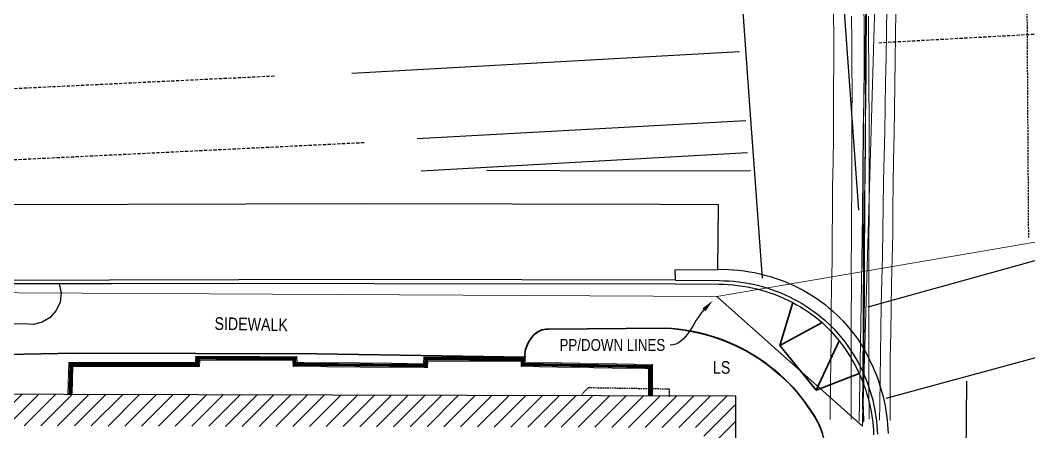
# Model space of a CAD drawing. Header units: feet. Extents: x 0 to 6439502, y 0 to 1884431.
# Drawn here: x 6438916.2 to 6439075.1, y 1883839.2 to 1883904.1 of the extents above; entities that cross this region are included whole.
import ezdxf
from ezdxf import colors
from ezdxf.entities.mleader import LeaderData, LeaderLine
from ezdxf.lldxf.tags import DXFTag
from ezdxf.math import Vec2, Vec3

# ---------------------------------------------------------------- set-up
doc = ezdxf.new("R2010")
doc.units = ezdxf.units.FT
doc.header["$MEASUREMENT"] = 0
for name, pattern in [('DASHED', [0.75, 0.5, -0.25]), ('DASHED2', [0.375, 0.25, -0.125]), ('HIDDEN2', [0.1875, 0.125, -0.0625])]:
    doc.linetypes.add(name, pattern=pattern)
for name, color, linetype, lineweight in [('V-DETL-PATT-BLDG-', 253, 'Continuous', 13), ('VF-BLDG-LINE-', 253, 'Continuous', 25), ('VF-BLDG-OVHD-LINE-', 253, 'DASHED2', 25), ('VF-COMM-OVHD-LINE-3D', 253, 'OVERHEADCOMM', 15), ('VF-ELEC-OVHD-LINE-', 253, 'OVERHEADELECTRIC', 15), ('VF-ELEC-OVHD-LINE-3D', 253, 'OVERHEADELECTRIC', 15), ('VF-ROAD-DRIV-LINE-', 253, 'Continuous', 35), ('VF-ROAD-STRP-WHIT-DASH-LINE-', 253, 'DASHED', 25), ('VF-ROAD-STRP-WHIT-LINE-', 253, 'Continuous', 25), ('VF-ROAD-STRP-YELO-DASH-LINE-', 253, 'DASHED', 25), ('VF-TOPO-CONC-EDGE-LINE-', 253, 'Continuous', 25), ('VF-TOPO-CONC-GTFL-LINE-', 253, 'Continuous', 25), ('VF-TOPO-CONC-LIPG-LINE-', 253, 'Continuous', 25), ('VF-TOPO-CONC-SWLK-LINE-', 253, 'Continuous', 25), ('VF-TOPO-CONC-TBCB-LINE-', 253, 'Continuous', 25), ('VF-TOPO-CONC-TBWK-LINE-', 253, 'Continuous', 35), ('VF-TOPO-CONC-WALL-LINE-', 253, 'Continuous', 9), ('VF-TOPO-TEXT-', 253, 'Continuous', 25)]:
    doc.layers.add(name, color=color, linetype=linetype, lineweight=lineweight)
doc.layers.add('VF-TINN-DSRF-BNDY-', color=253, linetype='Continuous', lineweight=25, plot=False)
doc.styles.add('NCS1-Anno', font='arial.ttf', dxfattribs={"width": 0.8, "height": 0.1})
doc.styles.get("Standard").update_dxf_attribs({"font": 'arial.ttf'})
tags = doc.linetypes.add('OVERHEADCOMM', pattern='A,1,-0.03,["OC",Standard,S=0.08,R=0,X=0,Y=-0.04],-0.16,1', length=2.19).pattern_tags.tags
tags[6] = DXFTag(74, 10)
tags = doc.linetypes.add('OVERHEADELECTRIC', pattern='A,1,-0.03,["OE",Standard,S=0.08,R=0,X=0,Y=-0.04],-0.16,1', length=2.19).pattern_tags.tags
tags[6] = DXFTag(74, 10)

msp = doc.modelspace()

# ---------------------------------------------------------------- hatches: boundary and pattern name
at = {"layer": 'V-DETL-PATT-BLDG-'}
h = msp.add_hatch(dxfattribs=at)
h.set_pattern_fill('ANSI31', color=256, scale=15)
h.set_pattern_definition([(45, (0, 0), (-1.3258252147, 1.3258252147), [])])
h.paths.add_polyline_path([(6438985.95, 1883688.81), (6439021.34, 1883690.55), (6439021.48, 1883702.71), (6439028.6, 1883702.98), (6439028.92, 1883844.85), (6438775.05, 1883845.51), (6438774.98, 1883787.49), (6438779.98, 1883787.48), (6438780.05, 1883840.5), (6439023.91, 1883839.86), (6439023.61, 1883707.8), (6439016.54, 1883707.53), (6439016.4, 1883695.31), (6438985.7, 1883693.8)])

# ---------------------------------------------------------------- linework, layer by layer
at = {"layer": 'VF-BLDG-LINE-'}
msp.add_lwpolyline([(6438774.98, 1883787.49), (6438775.05, 1883845.51), (6439028.92, 1883844.85), (6439028.6, 1883702.98), (6439028.51, 1883702.67), (6439021.48, 1883702.71), (6439021.34, 1883690.55), (6438985.95, 1883688.81)], dxfattribs=at)
at = {"layer": 'VF-BLDG-OVHD-LINE-'}
msp.add_lwpolyline([(6439004.68, 1883845.07), (6439005.72, 1883846.17), (6439018.46, 1883845.97), (6439018.46, 1883844.69)], dxfattribs=at)
at = {"layer": 'VF-COMM-OVHD-LINE-3D'}
for points in [[(6439048.38, 1883840.83, 683.41), (6439048.76, 1883862.53, 682.74), (6439048.92, 1883873.55, 682.45), (6439049.04, 1883886.85, 682.07), (6439049.32, 1883900.13, 681.98), (6439049.6, 1883915.76, 681.91), (6439049.86, 1883931.55, 681.93), (6439050.08, 1883945.29, 682.03), (6439050.22, 1883957.38, 682.17), (6439050.34, 1883961.45, 682.22), (6439050.53, 1883971.92, 682.4), (6439050.78, 1883983.26, 682.39), (6439051.28, 1884005.81, 682.63), (6439051.67, 1884023.7, 682.96), (6439051.83, 1884046.57, 683.24), (6439050.95, 1884059.89, 684.11)], [(6439048.92, 1883840.57, 686.63), (6439048.92, 1883841.16, 686.62), (6439049.01, 1883845.06, 686.46), (6439049.07, 1883848.96, 686.29), (6439049.15, 1883852.87, 686.13), (6439049.19, 1883856.77, 685.98), (6439049.22, 1883860.68, 685.86), (6439049.24, 1883864.58, 685.74), (6439049.25, 1883868.49, 685.62), (6439049.27, 1883872.39, 685.51), (6439049.3, 1883876.3, 685.4), (6439049.35, 1883880.21, 685.31), (6439049.37, 1883884.11, 685.21), (6439049.41, 1883888.02, 685.13), (6439049.45, 1883891.92, 685.05), (6439049.48, 1883895.83, 684.97), (6439049.51, 1883899.74, 684.91), (6439049.55, 1883903.65, 684.84), (6439049.61, 1883907.55, 684.78)], [(6439048.98, 1883840.58, 685.74), (6439048.98, 1883841.46, 685.7), (6439048.94, 1883844.11, 685.65), (6439048.98, 1883846.76, 685.57), (6439049, 1883849.41, 685.47), (6439049.02, 1883852.06, 685.38), (6439049.06, 1883854.71, 685.3), (6439049.08, 1883857.36, 685.22), (6439049.11, 1883860.01, 685.14), (6439049.13, 1883862.66, 685.07), (6439049.15, 1883865.31, 685), (6439049.19, 1883867.96, 684.93), (6439049.19, 1883870.61, 684.86), (6439049.21, 1883873.26, 684.8), (6439049.25, 1883875.9, 684.73), (6439049.26, 1883878.56, 684.67), (6439049.29, 1883881.21, 684.61), (6439049.32, 1883883.86, 684.56), (6439049.33, 1883886.51, 684.52), (6439049.37, 1883889.16, 684.47), (6439049.39, 1883891.81, 684.42), (6439049.4, 1883894.46, 684.37), (6439049.41, 1883897.11, 684.31), (6439049.45, 1883899.76, 684.3), (6439049.46, 1883902.41, 684.26), (6439049.52, 1883905.06, 684.24)], [(6439049.12, 1883840.8, 684.91), (6439049.09, 1883842.57, 684.79), (6439048.97, 1883845.21, 684.64), (6439048.97, 1883847.86, 684.44), (6439048.99, 1883850.5, 684.24), (6439049.02, 1883853.14, 684.04), (6439049.03, 1883855.79, 683.85), (6439049.02, 1883858.43, 683.68), (6439049.01, 1883861.08, 683.51), (6439049.07, 1883863.72, 683.34), (6439049.04, 1883866.37, 683.19), (6439049.03, 1883869.02, 683.05), (6439049, 1883871.66, 682.85), (6439049.01, 1883874.31, 682.75), (6439049.03, 1883876.96, 682.6), (6439049.04, 1883879.61, 682.51), (6439049.04, 1883882.25, 682.4), (6439049.06, 1883884.9, 682.28), (6439049.09, 1883887.55, 682.19), (6439049.12, 1883890.2, 682.12), (6439049.14, 1883892.85, 682.05), (6439049.17, 1883895.5, 681.98), (6439049.16, 1883898.15, 681.85), (6439049.18, 1883900.8, 681.78), (6439049.19, 1883903.45, 681.7), (6439049.15, 1883906.1, 681.59)]]:
    msp.add_polyline3d(points, dxfattribs=at)
at = {"layer": 'VF-ELEC-OVHD-LINE-', "ltscale": 0.6, "flags": 128}
for points in [[(6439048.9, 1883840.06), (6439052.43, 1883960.44), (6439050.51, 1884060.25)], [(6439025.96, 1883860.5), (6439137.36, 1883879.56)], [(6438875.95, 1883861.3), (6439025.96, 1883860.5), (6439048.9, 1883840.06)]]:
    msp.add_lwpolyline(points, dxfattribs=at)
at = {"layer": 'VF-ELEC-OVHD-LINE-3D'}
for points in [[(6439043.83, 1883841.15, 709.32), (6439043.83, 1883842.63, 709.3), (6439043.89, 1883846.53, 709.21), (6439043.93, 1883850.44, 709.12), (6439043.97, 1883854.35, 709.02), (6439043.99, 1883858.25, 708.93), (6439044.04, 1883862.16, 708.83), (6439044.12, 1883866.06, 708.71), (6439044.12, 1883869.97, 708.64), (6439044.17, 1883873.88, 708.56), (6439044.21, 1883877.78, 708.48), (6439044.29, 1883881.69, 708.39), (6439044.33, 1883885.59, 708.3), (6439044.33, 1883889.5, 708.24), (6439044.36, 1883893.41, 708.18), (6439044.4, 1883897.32, 708.14), (6439044.4, 1883901.22, 708.1), (6439044.37, 1883905.13, 708.07)], [(6439051.6, 1883841.04, 709.28), (6439051.63, 1883843.57, 709.15), (6439051.69, 1883847.47, 708.92), (6439051.74, 1883851.37, 708.71), (6439051.8, 1883855.28, 708.52), (6439051.88, 1883859.18, 708.36), (6439051.98, 1883863.08, 708.21), (6439052.05, 1883866.99, 708.04), (6439052.12, 1883870.89, 707.88), (6439052.17, 1883874.8, 707.77), (6439052.23, 1883878.7, 707.64), (6439052.33, 1883882.61, 707.56), (6439052.41, 1883886.51, 707.43), (6439052.48, 1883890.42, 707.32), (6439052.55, 1883894.32, 707.24), (6439052.62, 1883898.23, 707.21), (6439052.7, 1883902.14, 707.15), (6439052.75, 1883906.04, 707.06)], [(6439053.25, 1883840.99, 709.27), (6439053.29, 1883843.09, 709.16), (6439053.27, 1883846.99, 708.93), (6439053.28, 1883850.9, 708.75), (6439053.4, 1883854.8, 708.59), (6439053.43, 1883858.7, 708.39), (6439053.5, 1883862.61, 708.26), (6439053.57, 1883866.51, 708.08), (6439053.67, 1883870.41, 707.87), (6439053.7, 1883874.32, 707.83), (6439053.75, 1883878.22, 707.74), (6439053.82, 1883882.13, 707.63), (6439053.88, 1883886.03, 707.5), (6439053.94, 1883889.94, 707.38), (6439054, 1883893.84, 707.27), (6439054.05, 1883897.75, 707.3), (6439054.11, 1883901.66, 707.27), (6439054.17, 1883905.56, 707.21)], [(6439047.15, 1883841.14, 709.35), (6439047.15, 1883842.18, 709.31), (6439047.12, 1883846.08, 709.19), (6439047.14, 1883849.99, 709.1), (6439047.12, 1883853.89, 709), (6439047.13, 1883857.8, 708.9), (6439047.17, 1883861.71, 708.76), (6439047.15, 1883865.61, 708.7), (6439047.16, 1883869.52, 708.63), (6439047.19, 1883873.43, 708.54), (6439047.22, 1883877.33, 708.46), (6439047.23, 1883881.24, 708.38), (6439047.24, 1883885.15, 708.32), (6439047.26, 1883889.05, 708.25), (6439047.27, 1883892.96, 708.19), (6439047.25, 1883896.87, 708.15), (6439047.24, 1883900.77, 708.12), (6439047.21, 1883904.68, 708.1)], [(6439049.96, 1883841.18, 709.3), (6439049.95, 1883842.21, 709.27), (6439049.9, 1883846.11, 709.13), (6439049.89, 1883850.02, 708.99), (6439049.9, 1883853.92, 708.84), (6439049.93, 1883857.83, 708.66), (6439049.92, 1883861.73, 708.49), (6439049.9, 1883865.64, 708.43), (6439049.94, 1883869.54, 708.32), (6439049.97, 1883873.45, 708.21), (6439049.99, 1883877.36, 708.12), (6439049.97, 1883881.26, 708.04), (6439049.96, 1883885.17, 707.95), (6439049.95, 1883889.07, 707.88), (6439049.92, 1883892.98, 707.82), (6439049.9, 1883896.89, 707.76), (6439049.84, 1883900.8, 707.76), (6439049.85, 1883904.7, 707.71)]]:
    msp.add_polyline3d(points, dxfattribs=at)
at = {"layer": 'VF-ROAD-DRIV-LINE-'}
for p, q in [((6439035.91, 1883852.8), (6439042.54, 1883856.42)), ((6439041.62, 1883845.75), (6439045.25, 1883853.52))]:
    msp.add_line(p, q, dxfattribs=at)
msp.add_lwpolyline([(6439037.92, 1883859.57), (6439035.91, 1883852.8), (6439041.62, 1883845.75), (6439048.39, 1883848.4)], dxfattribs=at)
at = {"layer": 'VF-ROAD-STRP-WHIT-DASH-LINE-'}
for p, q in [((6439051.47, 1883900.52), (6439114.87, 1883904.01)), ((6438956.27, 1883895.24), (6438828.4, 1883889.05)), ((6438970.41, 1883884.74), (6438857.34, 1883879.2))]:
    msp.add_line(p, q, dxfattribs=at)
at = {"layer": 'VF-ROAD-STRP-WHIT-LINE-', "ltscale": 0.6}
for p, q in [((6439044.96, 1883920.07), (6439048.29, 1883874.1)), ((6438968.46, 1883895.73), (6439029.52, 1883899.15)), ((6438978.77, 1883885.43), (6439030.56, 1883888.26)), ((6438979.38, 1883880.3), (6439030.8, 1883883.22)), ((6439049.83, 1883858.87), (6439117.16, 1883877.61)), ((6439052.62, 1883844.52), (6439114.83, 1883861.34)), ((6439065.01, 1883802.38), (6439065.36, 1883847.18))]:
    msp.add_line(p, q, dxfattribs=at)
at = {"layer": 'VF-ROAD-STRP-WHIT-LINE-', "ltscale": 0.6, "flags": 128}
for points in [[(6439025.95, 1883962.59), (6439031.26, 1883888.46), (6439033.12, 1883863.43)], [(6439031.27, 1883880.32), (6439012.79, 1883880.29), (6438989.76, 1883880.4)]]:
    msp.add_lwpolyline(points, dxfattribs=at)
at = {"layer": 'VF-ROAD-STRP-YELO-DASH-LINE-', "ltscale": 0.6, "flags": 128}
msp.add_lwpolyline([(6439056.91, 1883965.91), (6439061.42, 1883960.76), (6439062.09, 1883959.91), (6439062.75, 1883959.04), (6439063.39, 1883958.16), (6439064.01, 1883957.27), (6439064.61, 1883956.36), (6439065.18, 1883955.44), (6439065.74, 1883954.51), (6439066.28, 1883953.56), (6439066.78, 1883952.64), (6439067.25, 1883951.71), (6439067.7, 1883950.77), (6439068.13, 1883949.82), (6439068.55, 1883948.85), (6439068.95, 1883947.89), (6439069.72, 1883945.94), (6439070.05, 1883945.04), (6439070.37, 1883944.13), (6439070.68, 1883943.21), (6439070.97, 1883942.29), (6439071.25, 1883941.37), (6439071.52, 1883940.44), (6439072.02, 1883938.57), (6439072.47, 1883936.69), (6439072.88, 1883934.8), (6439073.26, 1883932.91), (6439073.6, 1883931), (6439073.79, 1883929.8), (6439073.97, 1883928.6), (6439074.14, 1883927.4), (6439074.28, 1883926.19), (6439074.42, 1883924.98), (6439074.53, 1883923.76), (6439074.63, 1883922.55), (6439074.71, 1883921.33), (6439074.78, 1883920.12), (6439074.83, 1883918.9), (6439074.86, 1883917.68), (6439074.88, 1883916.46), (6439074.88, 1883915.24), (6439074.86, 1883914.03), (6439074.83, 1883912.81), (6439074.78, 1883911.6), (6439075.05, 1883869.84)], dxfattribs=at)
at = {"layer": 'VF-TINN-DSRF-BNDY-'}
msp.add_lwpolyline([(6438884.7, 1883850.78), (6438924.9, 1883851.58), (6438962.96, 1883851.47), (6438995.77, 1883850.95), (6438995.78, 1883851.2), (6438995.78, 1883851.44), (6438995.79, 1883851.68), (6438995.79, 1883851.92), (6438995.79, 1883851.93), (6438995.88, 1883852.19), (6438995.97, 1883852.45), (6438996.14, 1883852.96), (6438996.14, 1883852.97), (6438996.4, 1883853.42), (6438996.52, 1883853.65), (6438996.65, 1883853.86), (6438996.65, 1883853.87), (6438996.96, 1883854.22), (6438997.12, 1883854.4), (6438997.27, 1883854.57), (6438997.28, 1883854.57), (6438997.48, 1883854.71), (6438997.69, 1883854.85), (6438997.89, 1883854.99), (6438998.09, 1883855.13), (6438998.1, 1883855.13), (6438998.43, 1883855.23), (6438998.74, 1883855.33), (6438998.76, 1883855.33), (6438999.1, 1883855.36), (6438999.43, 1883855.38), (6438999.44, 1883855.38), (6439017.81, 1883855.55), (6439018.85, 1883855.46), (6439020.95, 1883855.21), (6439023.03, 1883854.81), (6439025.09, 1883854.25), (6439027.11, 1883853.55), (6439029.07, 1883852.71), (6439030.95, 1883851.73), (6439032.75, 1883850.62), (6439034.36, 1883849.43), (6439035.1, 1883848.81), (6439035.84, 1883848.2), (6439037.26, 1883846.9), (6439038.55, 1883845.47), (6439039.7, 1883844), (6439040.22, 1883843.26), (6439040.75, 1883842.52), (6439041.71, 1883840.98), (6439042.45, 1883839.34), (6439042.84, 1883838.06)], dxfattribs=at)
at = {"layer": 'VF-TOPO-CONC-EDGE-LINE-'}
for points in [[(6439017.03, 1883875), (6438970.44, 1883875.11), (6438933.16, 1883875.02), (6438908.71, 1883874.96), (6438908.33, 1883865.14)], [(6439026.15, 1883864.8), (6439026.23, 1883874.94), (6439017.03, 1883875)]]:
    msp.add_lwpolyline(points, dxfattribs=at)
at = {"layer": 'VF-TOPO-CONC-GTFL-LINE-'}
for points in [[(6439019.44, 1883863.09), (6438971.07, 1883863.21), (6438930.32, 1883863.07), (6438908.09, 1883863.05), (6438885.94, 1883863.23), (6438847.33, 1883863.38), (6438815.79, 1883863.51)], [(6439019.44, 1883863.09), (6439026.32, 1883863.02), (6439027.08, 1883863.01), (6439027.84, 1883862.97), (6439028.6, 1883862.92), (6439029.36, 1883862.84), (6439030.12, 1883862.73), (6439030.88, 1883862.6), (6439031.64, 1883862.45), (6439032.39, 1883862.28), (6439033.13, 1883862.09), (6439033.87, 1883861.87), (6439034.6, 1883861.63), (6439035.32, 1883861.37), (6439036.04, 1883861.09), (6439036.74, 1883860.79), (6439037.43, 1883860.46), (6439038.11, 1883860.12), (6439038.75, 1883859.77), (6439039.39, 1883859.4), (6439040.02, 1883859.01), (6439040.64, 1883858.6), (6439041.24, 1883858.17), (6439041.83, 1883857.73), (6439042.41, 1883857.26), (6439042.97, 1883856.78), (6439043.7, 1883856.1), (6439044.39, 1883855.4), (6439045.06, 1883854.66), (6439045.7, 1883853.9), (6439046.17, 1883853.3), (6439046.62, 1883852.69), (6439047.05, 1883852.06), (6439047.47, 1883851.42), (6439047.86, 1883850.77), (6439048.24, 1883850.1), (6439048.59, 1883849.43), (6439048.92, 1883848.74), (6439049.2, 1883848.12), (6439049.46, 1883847.49), (6439049.71, 1883846.85), (6439049.94, 1883846.21), (6439050.15, 1883845.55), (6439050.34, 1883844.89), (6439050.52, 1883844.23), (6439050.67, 1883843.56), (6439050.81, 1883842.88), (6439050.93, 1883842.21), (6439051.03, 1883841.53), (6439051.12, 1883840.85), (6439051.18, 1883840.16), (6439051.23, 1883839.48), (6439051.26, 1883838.8)]]:
    msp.add_lwpolyline(points, dxfattribs=at)
at = {"layer": 'VF-TOPO-CONC-LIPG-LINE-'}
msp.add_lwpolyline([(6439019.44, 1883863.09), (6439019.39, 1883864.7), (6439026.15, 1883864.8), (6439026.97, 1883864.81), (6439027.8, 1883864.78), (6439028.62, 1883864.73), (6439029.45, 1883864.66), (6439030.28, 1883864.56), (6439031.1, 1883864.43), (6439031.92, 1883864.28), (6439032.73, 1883864.1), (6439033.54, 1883863.9), (6439034.35, 1883863.68), (6439035.14, 1883863.43), (6439035.93, 1883863.15), (6439036.7, 1883862.86), (6439037.46, 1883862.54), (6439038.22, 1883862.19), (6439038.95, 1883861.83), (6439039.66, 1883861.45), (6439040.36, 1883861.05), (6439041.04, 1883860.63), (6439041.72, 1883860.19), (6439042.38, 1883859.73), (6439043.02, 1883859.24), (6439043.64, 1883858.74), (6439044.25, 1883858.22), (6439045.04, 1883857.48), (6439045.8, 1883856.7), (6439046.52, 1883855.9), (6439047.21, 1883855.06), (6439047.69, 1883854.43), (6439048.16, 1883853.77), (6439048.6, 1883853.1), (6439049.02, 1883852.42), (6439049.42, 1883851.72), (6439049.79, 1883851.02), (6439050.15, 1883850.3), (6439050.49, 1883849.57), (6439050.78, 1883848.9), (6439051.06, 1883848.23), (6439051.31, 1883847.54), (6439051.55, 1883846.85), (6439051.77, 1883846.14), (6439051.97, 1883845.44), (6439052.16, 1883844.72), (6439052.32, 1883844.01), (6439052.47, 1883843.29), (6439052.6, 1883842.56), (6439052.7, 1883841.83), (6439052.79, 1883841.1), (6439052.86, 1883840.37), (6439052.92, 1883839.64), (6439052.95, 1883838.91)], dxfattribs=at)
at = {"layer": 'VF-TOPO-CONC-SWLK-LINE-'}
msp.add_lwpolyline([(6438922.39, 1883862.53), (6438922.68, 1883861.09), (6438922.52, 1883859.63), (6438921.92, 1883858.29), (6438920.95, 1883857.19), (6438919.7, 1883856.45), (6438918.29, 1883856.11), (6438916.84, 1883856.21), (6438890.09, 1883856.11), (6438888.6, 1883856.64), (6438887.34, 1883857.59), (6438886.41, 1883858.87), (6438885.96, 1883860.1), (6438885.83, 1883861.4), (6438886.02, 1883862.69)], dxfattribs=at)
at = {"layer": 'VF-TOPO-CONC-TBCB-LINE-'}
for points in [[(6438971.96, 1883862.59), (6438930.65, 1883862.51), (6438922.39, 1883862.53), (6438908.22, 1883862.52), (6438886.02, 1883862.69), (6438880.15, 1883862.72), (6438847.22, 1883862.8), (6438815.53, 1883862.86)], [(6438971.96, 1883862.59), (6439019.42, 1883862.51), (6439026.28, 1883862.46), (6439027.03, 1883862.45), (6439027.78, 1883862.41), (6439028.53, 1883862.35), (6439029.29, 1883862.27), (6439030.04, 1883862.16), (6439030.79, 1883862.04), (6439031.53, 1883861.89), (6439032.27, 1883861.71), (6439033.01, 1883861.52), (6439033.74, 1883861.3), (6439034.46, 1883861.07), (6439035.17, 1883860.81), (6439035.87, 1883860.53), (6439036.57, 1883860.23), (6439037.25, 1883859.91), (6439037.92, 1883859.57), (6439038.53, 1883859.23), (6439039.14, 1883858.88), (6439039.74, 1883858.52), (6439040.32, 1883858.13), (6439040.9, 1883857.73), (6439041.46, 1883857.31), (6439042.01, 1883856.88), (6439042.54, 1883856.42), (6439043.26, 1883855.74), (6439043.96, 1883855.03), (6439044.62, 1883854.28), (6439045.25, 1883853.52), (6439045.71, 1883852.92), (6439046.15, 1883852.31), (6439046.57, 1883851.69), (6439046.98, 1883851.05), (6439047.36, 1883850.4), (6439047.72, 1883849.75), (6439048.07, 1883849.08), (6439048.39, 1883848.4), (6439048.66, 1883847.79), (6439048.91, 1883847.18), (6439049.15, 1883846.55), (6439049.37, 1883845.92), (6439049.57, 1883845.29), (6439049.76, 1883844.64), (6439049.93, 1883844), (6439050.08, 1883843.35), (6439050.22, 1883842.69), (6439050.34, 1883842.03), (6439050.44, 1883841.37), (6439050.52, 1883840.71), (6439050.59, 1883840.04), (6439050.64, 1883839.38), (6439050.67, 1883838.71)]]:
    msp.add_lwpolyline(points, dxfattribs=at)
at = {"layer": 'VF-TOPO-CONC-TBWK-LINE-'}
for points in [[(6438962.96, 1883851.47), (6438995.77, 1883850.95), (6438995.75, 1883851.2), (6438995.75, 1883851.44), (6438995.76, 1883851.68), (6438995.79, 1883851.92), (6438995.85, 1883852.19), (6438995.93, 1883852.45), (6438996.14, 1883852.96), (6438996.37, 1883853.43), (6438996.5, 1883853.65), (6438996.65, 1883853.86), (6438996.94, 1883854.23), (6438997.1, 1883854.41), (6438997.27, 1883854.57), (6438997.46, 1883854.73), (6438997.66, 1883854.88), (6438997.87, 1883855.01), (6438998.09, 1883855.13), (6438998.41, 1883855.25), (6438998.74, 1883855.33), (6438999.08, 1883855.38), (6438999.43, 1883855.38), (6439017.81, 1883855.55)], [(6439017.81, 1883855.55), (6439018.85, 1883855.48), (6439019.9, 1883855.38), (6439020.95, 1883855.23), (6439022, 1883855.05), (6439023.04, 1883854.83), (6439024.07, 1883854.57), (6439025.1, 1883854.27), (6439026.11, 1883853.94), (6439027.11, 1883853.57), (6439028.1, 1883853.16), (6439029.07, 1883852.73), (6439030.03, 1883852.25), (6439030.96, 1883851.75), (6439031.87, 1883851.21), (6439032.76, 1883850.64), (6439033.62, 1883850.04), (6439034.38, 1883849.46), (6439035.14, 1883848.86), (6439035.87, 1883848.24), (6439036.58, 1883847.59), (6439037.27, 1883846.91), (6439037.93, 1883846.21), (6439038.56, 1883845.49), (6439039.17, 1883844.74), (6439039.72, 1883844.03), (6439040.26, 1883843.3), (6439040.78, 1883842.55), (6439041.28, 1883841.78), (6439041.73, 1883841), (6439041.94, 1883840.59), (6439042.13, 1883840.19), (6439042.32, 1883839.78), (6439042.48, 1883839.36), (6439042.63, 1883838.93)], [(6438962.96, 1883851.47), (6438924.9, 1883851.58), (6438884.7, 1883850.78), (6438847.54, 1883851.63), (6438823.92, 1883851.66)]]:
    msp.add_lwpolyline(points, dxfattribs=at)
at = {"layer": 'VF-TOPO-CONC-WALL-LINE-'}
for points in [[(6439015.85, 1883844.94), (6439015.85, 1883849.79), (6438995.8, 1883850.15), (6438995.77, 1883850.95), (6438979.81, 1883850.98), (6438979.78, 1883849.96), (6438959.84, 1883850.16), (6438959.79, 1883851.07), (6438943.89, 1883851.13), (6438943.85, 1883850.13), (6438923.91, 1883850.13), (6438923.76, 1883845.17)], [(6439015.19, 1883844.95), (6439015.19, 1883849.14), (6438995.17, 1883849.5), (6438995.14, 1883850.29), (6438980.45, 1883850.31), (6438980.42, 1883849.29), (6438959.21, 1883849.5), (6438959.16, 1883850.41), (6438944.52, 1883850.47), (6438944.48, 1883849.47), (6438924.55, 1883849.47), (6438924.42, 1883845.2)]]:
    msp.add_lwpolyline(points, dxfattribs=at)
at = {"layer": 'VF-TOPO-CONC-WALL-LINE-', "linetype": 'HIDDEN2', "const_width": 0.5, "flags": 128}
msp.add_lwpolyline([(6439015.52, 1883844.94), (6439015.52, 1883849.46), (6438995.48, 1883849.82), (6438995.45, 1883850.62), (6438980.13, 1883850.64), (6438980.1, 1883849.63), (6438959.53, 1883849.83), (6438959.48, 1883850.74), (6438944.21, 1883850.8), (6438944.16, 1883849.8), (6438924.23, 1883849.8), (6438924.09, 1883845.17)], dxfattribs=at)

# ---------------------------------------------------------------- texts
at = {"layer": 'VF-TOPO-TEXT-', "char_height": 2, "width": 3.9885, "attachment_point": 1, "style": 'NCS1-Anno'}
for s, insert, rotation in [('SIDEWALK', (6438946.87, 1883857.27), 358.8195), ('LS', (6439025.36, 1883850.35), 359.8845)]:
    msp.add_mtext(s, dxfattribs=dict(at, insert=insert, rotation=rotation))

# ---------------------------------------------------------------- leaders
at = {"layer": 'VF-TOPO-TEXT-'}
ml = msp.add_multileader_mtext('Standard', dxfattribs=at)
ml.set_content('BILLBOARD', color=256, style='NCS1-Anno')
ml.set_leader_properties()
ml.build(insert=Vec2(0, 0))
ml.multileader.update_dxf_attribs({"leader_type": 2, "dogleg_length": 0.1, "arrow_head_size": 2, "scale": 20})
ctx = ml.context
ctx.base_point, ctx.scale, ctx.char_height, ctx.arrow_head_size, ctx.landing_gap_size, ctx.plane_origin = Vec3(6439129.69, 1884229.91), 20, 1.875, 2, 0.8, Vec3(6439148.55, 1884238.31)
ctx.text_align_type = 2
notes = []
notes.append((ctx, [(0, (0, 0, 0), (0, 0), (1, 0), 1, [])]))
ctx.mtext.insert, ctx.mtext.alignment, ctx.mtext.flow_direction = Vec3(6439141.99, 1884230.86), 3, 5
ml = msp.add_multileader_mtext('Standard', dxfattribs=at)
ml.set_content("SDMH\\PRIM:664.23'\\PFULL OF TRASH", color=256, style='NCS1-Anno')
ml.set_leader_properties()
ml.build(insert=Vec2(0, 0))
ml.multileader.update_dxf_attribs({"leader_type": 2, "dogleg_length": 0.1, "arrow_head_size": 2, "scale": 20})
ctx = ml.context
ctx.base_point, ctx.scale, ctx.char_height, ctx.arrow_head_size, ctx.landing_gap_size, ctx.plane_origin = Vec3(6438766.9, 1883892.2, 657.98), 20, 1.875, 2, 0.8, Vec3(6438767.08, 1883901.48, 657.98)
notes.append((ctx, [(0, (1, 1, 0), (6438764.9, 1883892.2, 657.98), (1, 0), 2, [(0, [(6438770.99, 1883900.21, 657.98)], 0, [])])]))
ctx.mtext.insert, ctx.mtext.width, ctx.mtext.flow_direction = Vec3(6438767.7, 1883893.16, 657.98), 17.1654, 5
ml = msp.add_multileader_mtext('Standard', dxfattribs=at)
ml.set_content('PP/DOWN LINES', color=256, style='NCS1-Anno')
ml.set_leader_properties()
ml.build(insert=Vec2(0, 0))
ml.multileader.update_dxf_attribs({"leader_type": 2, "dogleg_length": 0.1, "arrow_head_size": 2, "scale": 20})
ctx = ml.context
ctx.base_point, ctx.scale, ctx.char_height, ctx.arrow_head_size, ctx.landing_gap_size, ctx.plane_origin = Vec3(6439000.66, 1883852.87, 659.02), 20, 1.875, 2, 0.8, Vec3(6439009.76, 1883891.99, 659.02)
ctx.text_align_type = 2
notes.append((ctx, [(1, (1, 1, 0), (6439020.64, 1883852.87, 659.02), (-1, 0), 2, [(0, [(6439025.33, 1883859.86, 659.02)], 0, [])])]))
ctx.mtext.insert, ctx.mtext.width, ctx.mtext.alignment, ctx.mtext.flow_direction = Vec3(6439017.84, 1883853.82, 659.02), 17.7746, 3, 5
for ctx, leaders in notes:
    for number, flags, end, landing, length, lines in leaders:
        leader = LeaderData()
        leader.index, (leader.has_last_leader_line, leader.has_dogleg_vector, leader.attachment_direction) = number, flags
        leader.last_leader_point, leader.dogleg_vector, leader.dogleg_length = Vec3(end), Vec3(landing), length
        for number, points, colour, breaks in lines:
            line = LeaderLine()
            line.index, line.vertices, line.color, line.breaks = number, Vec3.list(points), colors.encode_raw_color(colour), breaks
            leader.lines.append(line)
        ctx.leaders.append(leader)

doc.saveas('drawing.dxf')
